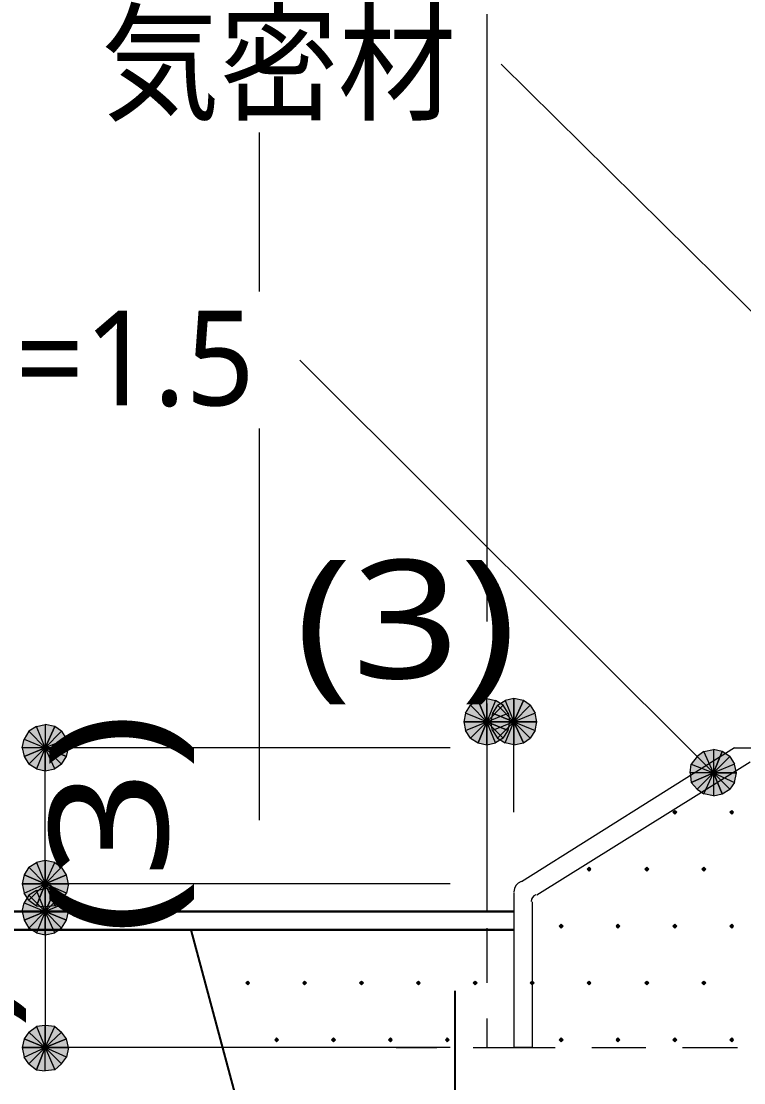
# Model space of a CAD drawing. Header units: millimetres. Extents: x 0 to 420, y 0 to 297.
# Drawn here: x 122.45 to 138.31, y 178.3 to 201.6 of the extents above; entities that cross this region are included whole.
import ezdxf
from ezdxf.enums import TextEntityAlignment as Align

# ---------------------------------------------------------------- set-up
doc = ezdxf.new("R2010")
doc.units = ezdxf.units.MM
doc.styles.add('kst32b', font='NotoSansJP-Variable.ttf')

msp = doc.modelspace()

# ---------------------------------------------------------------- hatches: boundary and pattern name
h = msp.add_hatch(color=7)
h.paths.add_polyline_path([(132.482, 186.69), (132.313, 186.584), (132.673, 186.224), (132.482, 186.69)])
h.paths.add_polyline_path([(132.313, 186.584), (132.673, 186.224), (132.207, 186.415), (132.313, 186.584)])
h.paths.add_polyline_path([(132.673, 186.224), (132.207, 186.415), (132.165, 186.224), (132.673, 186.224)])
h = msp.add_hatch(color=7)
h.paths.add_polyline_path([(133.033, 186.584), (132.863, 186.69), (132.673, 186.224), (133.033, 186.584)])
h.paths.add_polyline_path([(132.863, 186.69), (132.673, 186.224), (132.673, 186.732), (132.863, 186.69)])
h.paths.add_polyline_path([(132.673, 186.224), (132.673, 186.732), (132.482, 186.69), (132.673, 186.224)])
h = msp.add_hatch(color=7)
h.paths.add_polyline_path([(133.265, 186.732), (133.075, 186.69), (133.265, 186.224), (133.265, 186.732)])
h.paths.add_polyline_path([(133.075, 186.69), (133.265, 186.224), (132.905, 186.584), (133.075, 186.69)])
h.paths.add_polyline_path([(133.265, 186.224), (132.905, 186.584), (132.8, 186.415), (133.265, 186.224)])
for points in [[(133.477, 186.69), (133.265, 186.732), (133.265, 186.224), (133.477, 186.69)], [(132.482, 185.759), (132.673, 185.716), (132.673, 186.224), (132.482, 185.759)], [(123.444, 185.462), (123.486, 185.653), (122.978, 185.653), (123.444, 185.462)], [(137.16, 184.891), (137.287, 184.743), (137.647, 185.103), (137.16, 184.891)], [(136.8, 184.277), (136.779, 184.256), (136.758, 184.235), (136.779, 184.213), (136.8, 184.192), (136.821, 184.213), (136.843, 184.235), (136.821, 184.256), (136.8, 184.277)], [(138.049, 184.277), (138.028, 184.256), (138.007, 184.235), (138.028, 184.213), (138.049, 184.192), (138.07, 184.213), (138.091, 184.235), (138.07, 184.256), (138.049, 184.277)], [(134.916, 183.028), (134.895, 183.007), (134.874, 182.986), (134.895, 182.965), (134.916, 182.944), (134.938, 182.965), (134.959, 182.986), (134.938, 183.007), (134.916, 183.028)], [(136.186, 183.028), (136.165, 183.007), (136.144, 182.986), (136.165, 182.965), (136.186, 182.944), (136.208, 182.965), (136.229, 182.986), (136.208, 183.007), (136.186, 183.028)], [(137.435, 183.028), (137.414, 183.007), (137.393, 182.986), (137.414, 182.965), (137.435, 182.944), (137.456, 182.965), (137.478, 182.986), (137.456, 183.007), (137.435, 183.028)], [(122.513, 182.859), (122.47, 182.668), (122.978, 182.668), (122.513, 182.859)], [(122.513, 182.859), (122.47, 182.668), (122.978, 182.668), (122.513, 182.859)], [(123.444, 181.864), (123.486, 182.054), (122.978, 182.054), (123.444, 181.864)], [(123.444, 181.864), (123.486, 182.054), (122.978, 182.054), (123.444, 181.864)], [(134.303, 181.779), (134.281, 181.758), (134.26, 181.737), (134.281, 181.716), (134.303, 181.695), (134.324, 181.716), (134.345, 181.737), (134.324, 181.758), (134.303, 181.779)], [(135.551, 181.779), (135.53, 181.758), (135.509, 181.737), (135.53, 181.716), (135.551, 181.695), (135.572, 181.716), (135.594, 181.737), (135.572, 181.758), (135.551, 181.779)], [(136.8, 181.779), (136.779, 181.758), (136.758, 181.737), (136.779, 181.716), (136.8, 181.695), (136.821, 181.716), (136.843, 181.737), (136.821, 181.758), (136.8, 181.779)], [(138.049, 181.779), (138.028, 181.758), (138.007, 181.737), (138.028, 181.716), (138.049, 181.695), (138.07, 181.716), (138.091, 181.737), (138.07, 181.758), (138.049, 181.779)], [(127.423, 180.53), (127.402, 180.509), (127.381, 180.488), (127.402, 180.467), (127.423, 180.446), (127.445, 180.467), (127.466, 180.488), (127.445, 180.509), (127.423, 180.53)], [(128.672, 180.53), (128.651, 180.509), (128.63, 180.488), (128.651, 180.467), (128.672, 180.446), (128.693, 180.467), (128.715, 180.488), (128.693, 180.509), (128.672, 180.53)], [(129.921, 180.53), (129.9, 180.509), (129.879, 180.488), (129.9, 180.467), (129.921, 180.446), (129.942, 180.467), (129.963, 180.488), (129.942, 180.509), (129.921, 180.53)], [(131.17, 180.53), (131.149, 180.509), (131.128, 180.488), (131.149, 180.467), (131.17, 180.446), (131.191, 180.467), (131.212, 180.488), (131.191, 180.509), (131.17, 180.53)], [(132.419, 180.53), (132.397, 180.509), (132.376, 180.488), (132.397, 180.467), (132.419, 180.446), (132.44, 180.467), (132.461, 180.488), (132.44, 180.509), (132.419, 180.53)], [(133.668, 180.53), (133.646, 180.509), (133.625, 180.488), (133.646, 180.467), (133.668, 180.446), (133.689, 180.467), (133.71, 180.488), (133.689, 180.509), (133.668, 180.53)], [(134.916, 180.53), (134.895, 180.509), (134.874, 180.488), (134.895, 180.467), (134.916, 180.446), (134.938, 180.467), (134.959, 180.488), (134.938, 180.509), (134.916, 180.53)], [(136.186, 180.53), (136.165, 180.509), (136.144, 180.488), (136.165, 180.467), (136.186, 180.446), (136.208, 180.467), (136.229, 180.488), (136.208, 180.509), (136.186, 180.53)], [(137.435, 180.53), (137.414, 180.509), (137.393, 180.488), (137.414, 180.467), (137.435, 180.446), (137.456, 180.467), (137.478, 180.488), (137.456, 180.509), (137.435, 180.53)], [(122.513, 179.26), (122.47, 179.07), (122.978, 179.07), (122.513, 179.26)], [(128.058, 179.282), (128.037, 179.26), (128.016, 179.239), (128.037, 179.218), (128.058, 179.197), (128.079, 179.218), (128.101, 179.239), (128.079, 179.26), (128.058, 179.282)], [(129.307, 179.282), (129.286, 179.26), (129.265, 179.239), (129.286, 179.218), (129.307, 179.197), (129.328, 179.218), (129.35, 179.239), (129.328, 179.26), (129.307, 179.282)], [(130.556, 179.282), (130.535, 179.26), (130.514, 179.239), (130.535, 179.218), (130.556, 179.197), (130.577, 179.218), (130.598, 179.239), (130.577, 179.26), (130.556, 179.282)], [(131.805, 179.282), (131.784, 179.26), (131.762, 179.239), (131.784, 179.218), (131.805, 179.197), (131.826, 179.218), (131.847, 179.239), (131.826, 179.26), (131.805, 179.282)], [(134.303, 179.282), (134.281, 179.26), (134.26, 179.239), (134.281, 179.218), (134.303, 179.197), (134.324, 179.218), (134.345, 179.239), (134.324, 179.26), (134.303, 179.282)], [(135.551, 179.282), (135.53, 179.26), (135.509, 179.239), (135.53, 179.218), (135.551, 179.197), (135.572, 179.218), (135.594, 179.239), (135.572, 179.26), (135.551, 179.282)], [(136.8, 179.282), (136.779, 179.26), (136.758, 179.239), (136.779, 179.218), (136.8, 179.197), (136.821, 179.218), (136.843, 179.239), (136.821, 179.26), (136.8, 179.282)], [(138.049, 179.282), (138.028, 179.26), (138.007, 179.239), (138.028, 179.218), (138.049, 179.197), (138.07, 179.218), (138.091, 179.239), (138.07, 179.26), (138.049, 179.282)]]:
    msp.add_hatch(color=7).paths.add_polyline_path(points)
h = msp.add_hatch(color=7)
h.paths.add_polyline_path([(133.773, 186.224), (133.731, 186.415), (133.265, 186.224), (133.773, 186.224)])
h.paths.add_polyline_path([(133.731, 186.415), (133.265, 186.224), (133.625, 186.584), (133.731, 186.415)])
h.paths.add_polyline_path([(133.265, 186.224), (133.625, 186.584), (133.477, 186.69), (133.265, 186.224)])
h = msp.add_hatch(color=7)
h.paths.add_polyline_path([(133.138, 186.034), (133.181, 186.224), (132.673, 186.224), (133.138, 186.034)])
h.paths.add_polyline_path([(133.181, 186.224), (132.673, 186.224), (133.138, 186.415), (133.181, 186.224)])
h.paths.add_polyline_path([(132.673, 186.224), (133.138, 186.415), (133.033, 186.584), (132.673, 186.224)])
h = msp.add_hatch(color=7)
h.paths.add_polyline_path([(132.165, 186.224), (132.207, 186.034), (132.673, 186.224), (132.165, 186.224)])
h.paths.add_polyline_path([(132.207, 186.034), (132.673, 186.224), (132.313, 185.864), (132.207, 186.034)])
h.paths.add_polyline_path([(132.673, 186.224), (132.313, 185.864), (132.482, 185.759), (132.673, 186.224)])
h = msp.add_hatch(color=7)
h.paths.add_polyline_path([(132.673, 185.716), (132.863, 185.759), (132.673, 186.224), (132.673, 185.716)])
h.paths.add_polyline_path([(132.863, 185.759), (132.673, 186.224), (133.033, 185.864), (132.863, 185.759)])
h.paths.add_polyline_path([(132.673, 186.224), (133.033, 185.864), (133.138, 186.034), (132.673, 186.224)])
h = msp.add_hatch(color=7)
h.paths.add_polyline_path([(132.8, 186.415), (132.757, 186.224), (133.265, 186.224), (132.8, 186.415)])
h.paths.add_polyline_path([(132.757, 186.224), (133.265, 186.224), (132.8, 186.034), (132.757, 186.224)])
h.paths.add_polyline_path([(133.265, 186.224), (132.8, 186.034), (132.905, 185.864), (133.265, 186.224)])
h = msp.add_hatch(color=7)
h.paths.add_polyline_path([(132.905, 185.864), (133.075, 185.759), (133.265, 186.224), (132.905, 185.864)])
h.paths.add_polyline_path([(133.075, 185.759), (133.265, 186.224), (133.265, 185.716), (133.075, 185.759)])
h.paths.add_polyline_path([(133.265, 186.224), (133.265, 185.716), (133.477, 185.759), (133.265, 186.224)])
h = msp.add_hatch(color=7)
h.paths.add_polyline_path([(133.477, 185.759), (133.625, 185.864), (133.265, 186.224), (133.477, 185.759)])
h.paths.add_polyline_path([(133.625, 185.864), (133.265, 186.224), (133.731, 186.034), (133.625, 185.864)])
h.paths.add_polyline_path([(133.265, 186.224), (133.731, 186.034), (133.773, 186.224), (133.265, 186.224)])
h = msp.add_hatch(color=7)
h.paths.add_polyline_path([(122.619, 186.013), (122.513, 185.843), (122.978, 185.653), (122.619, 186.013)])
h.paths.add_polyline_path([(122.513, 185.843), (122.978, 185.653), (122.47, 185.653), (122.513, 185.843)])
h.paths.add_polyline_path([(122.978, 185.653), (122.47, 185.653), (122.513, 185.462), (122.978, 185.653)])
h = msp.add_hatch(color=7)
h.paths.add_polyline_path([(123.19, 186.119), (122.978, 186.161), (122.978, 185.653), (123.19, 186.119)])
h.paths.add_polyline_path([(122.978, 186.161), (122.978, 185.653), (122.788, 186.119), (122.978, 186.161)])
h.paths.add_polyline_path([(122.978, 185.653), (122.788, 186.119), (122.619, 186.013), (122.978, 185.653)])
h = msp.add_hatch(color=7)
h.paths.add_polyline_path([(123.486, 185.653), (123.444, 185.843), (122.978, 185.653), (123.486, 185.653)])
h.paths.add_polyline_path([(123.444, 185.843), (122.978, 185.653), (123.338, 186.013), (123.444, 185.843)])
h.paths.add_polyline_path([(122.978, 185.653), (123.338, 186.013), (123.19, 186.119), (122.978, 185.653)])
h = msp.add_hatch(color=7)
h.paths.add_polyline_path([(122.513, 185.462), (122.619, 185.293), (122.978, 185.653), (122.513, 185.462)])
h.paths.add_polyline_path([(122.619, 185.293), (122.978, 185.653), (122.788, 185.187), (122.619, 185.293)])
h.paths.add_polyline_path([(122.978, 185.653), (122.788, 185.187), (122.978, 185.145), (122.978, 185.653)])
h = msp.add_hatch(color=7)
h.paths.add_polyline_path([(122.978, 185.145), (123.19, 185.187), (122.978, 185.653), (122.978, 185.145)])
h.paths.add_polyline_path([(123.19, 185.187), (122.978, 185.653), (123.338, 185.293), (123.19, 185.187)])
h.paths.add_polyline_path([(122.978, 185.653), (123.338, 185.293), (123.444, 185.462), (122.978, 185.653)])
h = msp.add_hatch(color=7)
h.paths.add_polyline_path([(137.837, 185.568), (137.647, 185.611), (137.647, 185.103), (137.837, 185.568)])
h.paths.add_polyline_path([(137.647, 185.611), (137.647, 185.103), (137.435, 185.568), (137.647, 185.611)])
h.paths.add_polyline_path([(137.647, 185.103), (137.435, 185.568), (137.287, 185.462), (137.647, 185.103)])
h = msp.add_hatch(color=7)
h.paths.add_polyline_path([(138.155, 185.103), (138.112, 185.293), (137.647, 185.103), (138.155, 185.103)])
h.paths.add_polyline_path([(138.112, 185.293), (137.647, 185.103), (138.007, 185.462), (138.112, 185.293)])
h.paths.add_polyline_path([(137.647, 185.103), (138.007, 185.462), (137.837, 185.568), (137.647, 185.103)])
h = msp.add_hatch(color=7)
h.paths.add_polyline_path([(137.287, 185.462), (137.16, 185.293), (137.647, 185.103), (137.287, 185.462)])
h.paths.add_polyline_path([(137.16, 185.293), (137.647, 185.103), (137.139, 185.103), (137.16, 185.293)])
h.paths.add_polyline_path([(137.647, 185.103), (137.139, 185.103), (137.16, 184.891), (137.647, 185.103)])
h = msp.add_hatch(color=7)
h.paths.add_polyline_path([(137.287, 184.743), (137.435, 184.637), (137.647, 185.103), (137.287, 184.743)])
h.paths.add_polyline_path([(137.435, 184.637), (137.647, 185.103), (137.647, 184.595), (137.435, 184.637)])
h.paths.add_polyline_path([(137.647, 185.103), (137.647, 184.595), (137.837, 184.637), (137.647, 185.103)])
h = msp.add_hatch(color=7)
h.paths.add_polyline_path([(137.837, 184.637), (138.007, 184.743), (137.647, 185.103), (137.837, 184.637)])
h.paths.add_polyline_path([(138.007, 184.743), (137.647, 185.103), (138.112, 184.891), (138.007, 184.743)])
h.paths.add_polyline_path([(137.647, 185.103), (138.112, 184.891), (138.155, 185.103), (137.647, 185.103)])
h = msp.add_hatch(color=7)
h.paths.add_polyline_path([(122.978, 183.176), (122.788, 183.134), (122.978, 182.668), (122.978, 183.176)])
h.paths.add_polyline_path([(122.788, 183.134), (122.978, 182.668), (122.619, 183.028), (122.788, 183.134)])
h.paths.add_polyline_path([(122.978, 182.668), (122.619, 183.028), (122.513, 182.859), (122.978, 182.668)])
h = msp.add_hatch(color=7)
h.paths.add_polyline_path([(122.978, 183.176), (122.788, 183.134), (122.978, 182.668), (122.978, 183.176)])
h.paths.add_polyline_path([(122.788, 183.134), (122.978, 182.668), (122.619, 183.028), (122.788, 183.134)])
h.paths.add_polyline_path([(122.978, 182.668), (122.619, 183.028), (122.513, 182.859), (122.978, 182.668)])
h = msp.add_hatch(color=7)
h.paths.add_polyline_path([(123.444, 182.859), (123.338, 183.028), (122.978, 182.668), (123.444, 182.859)])
h.paths.add_polyline_path([(123.338, 183.028), (122.978, 182.668), (123.19, 183.134), (123.338, 183.028)])
h.paths.add_polyline_path([(122.978, 182.668), (123.19, 183.134), (122.978, 183.176), (122.978, 182.668)])
h = msp.add_hatch(color=7)
h.paths.add_polyline_path([(123.444, 182.859), (123.338, 183.028), (122.978, 182.668), (123.444, 182.859)])
h.paths.add_polyline_path([(123.338, 183.028), (122.978, 182.668), (123.19, 183.134), (123.338, 183.028)])
h.paths.add_polyline_path([(122.978, 182.668), (123.19, 183.134), (122.978, 183.176), (122.978, 182.668)])
h = msp.add_hatch(color=7)
h.paths.add_polyline_path([(123.338, 182.308), (123.444, 182.457), (122.978, 182.668), (123.338, 182.308)])
h.paths.add_polyline_path([(123.444, 182.457), (122.978, 182.668), (123.486, 182.668), (123.444, 182.457)])
h.paths.add_polyline_path([(122.978, 182.668), (123.486, 182.668), (123.444, 182.859), (122.978, 182.668)])
h = msp.add_hatch(color=7)
h.paths.add_polyline_path([(123.338, 182.308), (123.444, 182.457), (122.978, 182.668), (123.338, 182.308)])
h.paths.add_polyline_path([(123.444, 182.457), (122.978, 182.668), (123.486, 182.668), (123.444, 182.457)])
h.paths.add_polyline_path([(122.978, 182.668), (123.486, 182.668), (123.444, 182.859), (122.978, 182.668)])
h = msp.add_hatch(color=7)
h.paths.add_polyline_path([(122.47, 182.668), (122.513, 182.457), (122.978, 182.668), (122.47, 182.668)])
h.paths.add_polyline_path([(122.513, 182.457), (122.978, 182.668), (122.619, 182.308), (122.513, 182.457)])
h.paths.add_polyline_path([(122.978, 182.668), (122.619, 182.308), (122.788, 182.181), (122.978, 182.668)])
h = msp.add_hatch(color=7)
h.paths.add_polyline_path([(122.47, 182.668), (122.513, 182.457), (122.978, 182.668), (122.47, 182.668)])
h.paths.add_polyline_path([(122.513, 182.457), (122.978, 182.668), (122.619, 182.308), (122.513, 182.457)])
h.paths.add_polyline_path([(122.978, 182.668), (122.619, 182.308), (122.788, 182.181), (122.978, 182.668)])
h = msp.add_hatch(color=7)
h.paths.add_polyline_path([(123.19, 182.52), (122.978, 182.562), (122.978, 182.054), (123.19, 182.52)])
h.paths.add_polyline_path([(122.978, 182.562), (122.978, 182.054), (122.788, 182.52), (122.978, 182.562)])
h.paths.add_polyline_path([(122.978, 182.054), (122.788, 182.52), (122.619, 182.414), (122.978, 182.054)])
h = msp.add_hatch(color=7)
h.paths.add_polyline_path([(123.19, 182.52), (122.978, 182.562), (122.978, 182.054), (123.19, 182.52)])
h.paths.add_polyline_path([(122.978, 182.562), (122.978, 182.054), (122.788, 182.52), (122.978, 182.562)])
h.paths.add_polyline_path([(122.978, 182.054), (122.788, 182.52), (122.619, 182.414), (122.978, 182.054)])
h = msp.add_hatch(color=7)
h.paths.add_polyline_path([(122.788, 182.181), (122.978, 182.16), (122.978, 182.668), (122.788, 182.181)])
h.paths.add_polyline_path([(122.978, 182.16), (122.978, 182.668), (123.19, 182.181), (122.978, 182.16)])
h.paths.add_polyline_path([(122.978, 182.668), (123.19, 182.181), (123.338, 182.308), (122.978, 182.668)])
h = msp.add_hatch(color=7)
h.paths.add_polyline_path([(122.788, 182.181), (122.978, 182.16), (122.978, 182.668), (122.788, 182.181)])
h.paths.add_polyline_path([(122.978, 182.16), (122.978, 182.668), (123.19, 182.181), (122.978, 182.16)])
h.paths.add_polyline_path([(122.978, 182.668), (123.19, 182.181), (123.338, 182.308), (122.978, 182.668)])
h = msp.add_hatch(color=7)
h.paths.add_polyline_path([(123.486, 182.054), (123.444, 182.245), (122.978, 182.054), (123.486, 182.054)])
h.paths.add_polyline_path([(123.444, 182.245), (122.978, 182.054), (123.338, 182.414), (123.444, 182.245)])
h.paths.add_polyline_path([(122.978, 182.054), (123.338, 182.414), (123.19, 182.52), (122.978, 182.054)])
h = msp.add_hatch(color=7)
h.paths.add_polyline_path([(123.486, 182.054), (123.444, 182.245), (122.978, 182.054), (123.486, 182.054)])
h.paths.add_polyline_path([(123.444, 182.245), (122.978, 182.054), (123.338, 182.414), (123.444, 182.245)])
h.paths.add_polyline_path([(122.978, 182.054), (123.338, 182.414), (123.19, 182.52), (122.978, 182.054)])
h = msp.add_hatch(color=7)
h.paths.add_polyline_path([(122.619, 182.414), (122.513, 182.245), (122.978, 182.054), (122.619, 182.414)])
h.paths.add_polyline_path([(122.513, 182.245), (122.978, 182.054), (122.47, 182.054), (122.513, 182.245)])
h.paths.add_polyline_path([(122.978, 182.054), (122.47, 182.054), (122.513, 181.864), (122.978, 182.054)])
h = msp.add_hatch(color=7)
h.paths.add_polyline_path([(122.619, 182.414), (122.513, 182.245), (122.978, 182.054), (122.619, 182.414)])
h.paths.add_polyline_path([(122.513, 182.245), (122.978, 182.054), (122.47, 182.054), (122.513, 182.245)])
h.paths.add_polyline_path([(122.978, 182.054), (122.47, 182.054), (122.513, 181.864), (122.978, 182.054)])
h = msp.add_hatch(color=7)
h.paths.add_polyline_path([(122.513, 181.864), (122.619, 181.695), (122.978, 182.054), (122.513, 181.864)])
h.paths.add_polyline_path([(122.619, 181.695), (122.978, 182.054), (122.788, 181.589), (122.619, 181.695)])
h.paths.add_polyline_path([(122.978, 182.054), (122.788, 181.589), (122.978, 181.546), (122.978, 182.054)])
h = msp.add_hatch(color=7)
h.paths.add_polyline_path([(122.513, 181.864), (122.619, 181.695), (122.978, 182.054), (122.513, 181.864)])
h.paths.add_polyline_path([(122.619, 181.695), (122.978, 182.054), (122.788, 181.589), (122.619, 181.695)])
h.paths.add_polyline_path([(122.978, 182.054), (122.788, 181.589), (122.978, 181.546), (122.978, 182.054)])
h = msp.add_hatch(color=7)
h.paths.add_polyline_path([(122.978, 181.546), (123.19, 181.589), (122.978, 182.054), (122.978, 181.546)])
h.paths.add_polyline_path([(123.19, 181.589), (122.978, 182.054), (123.338, 181.695), (123.19, 181.589)])
h.paths.add_polyline_path([(122.978, 182.054), (123.338, 181.695), (123.444, 181.864), (122.978, 182.054)])
h = msp.add_hatch(color=7)
h.paths.add_polyline_path([(122.978, 181.546), (123.19, 181.589), (122.978, 182.054), (122.978, 181.546)])
h.paths.add_polyline_path([(123.19, 181.589), (122.978, 182.054), (123.338, 181.695), (123.19, 181.589)])
h.paths.add_polyline_path([(122.978, 182.054), (123.338, 181.695), (123.444, 181.864), (122.978, 182.054)])
h = msp.add_hatch(color=7)
h.paths.add_polyline_path([(122.978, 179.557), (122.788, 179.536), (122.978, 179.07), (122.978, 179.557)])
h.paths.add_polyline_path([(122.788, 179.536), (122.978, 179.07), (122.619, 179.409), (122.788, 179.536)])
h.paths.add_polyline_path([(122.978, 179.07), (122.619, 179.409), (122.513, 179.26), (122.978, 179.07)])
h = msp.add_hatch(color=7)
h.paths.add_polyline_path([(123.444, 179.26), (123.338, 179.409), (122.978, 179.07), (123.444, 179.26)])
h.paths.add_polyline_path([(123.338, 179.409), (122.978, 179.07), (123.19, 179.536), (123.338, 179.409)])
h.paths.add_polyline_path([(122.978, 179.07), (123.19, 179.536), (122.978, 179.557), (122.978, 179.07)])
h = msp.add_hatch(color=7)
h.paths.add_polyline_path([(123.338, 178.71), (123.444, 178.858), (122.978, 179.07), (123.338, 178.71)])
h.paths.add_polyline_path([(123.444, 178.858), (122.978, 179.07), (123.486, 179.07), (123.444, 178.858)])
h.paths.add_polyline_path([(122.978, 179.07), (123.486, 179.07), (123.444, 179.26), (122.978, 179.07)])
h = msp.add_hatch(color=7)
h.paths.add_polyline_path([(122.47, 179.07), (122.513, 178.858), (122.978, 179.07), (122.47, 179.07)])
h.paths.add_polyline_path([(122.513, 178.858), (122.978, 179.07), (122.619, 178.71), (122.513, 178.858)])
h.paths.add_polyline_path([(122.978, 179.07), (122.619, 178.71), (122.788, 178.583), (122.978, 179.07)])
h = msp.add_hatch(color=7)
h.paths.add_polyline_path([(122.788, 178.583), (122.978, 178.562), (122.978, 179.07), (122.788, 178.583)])
h.paths.add_polyline_path([(122.978, 178.562), (122.978, 179.07), (123.19, 178.583), (122.978, 178.562)])
h.paths.add_polyline_path([(122.978, 179.07), (123.19, 178.583), (123.338, 178.71), (122.978, 179.07)])

# ---------------------------------------------------------------- linework, layer by layer
at = {"lineweight": 13}
for points in [[(132.673, 205.126), (132.673, 188.426)], [(150.178, 183.684), (132.99, 200.66)], [(127.677, 199.157), (127.677, 195.665)], [(137.647, 185.103), (128.566, 194.162)], [(127.677, 192.659), (127.677, 184.065)], [(132.673, 186.626), (132.673, 182.054)], [(132.673, 186.224), (133.265, 186.224)], [(133.265, 184.235), (133.265, 186.267)], [(122.978, 182.668), (122.978, 185.653)], [(131.868, 185.653), (122.978, 185.653)], [(138.112, 185.653), (133.435, 182.711)], [(138.112, 185.653), (151.553, 185.653)], [(138.451, 185.335), (133.773, 182.414)], [(132.673, 183.134), (132.673, 182.499)], [(133.425, 182.717), (133.36, 182.681), (133.309, 182.628), (133.277, 182.562), (133.265, 182.488)], [(131.868, 182.668), (122.978, 182.668), (122.978, 182.054), (122.978, 179.07)], [(133.265, 182.478), (133.265, 179.07)], [(133.751, 182.426), (133.708, 182.402), (133.675, 182.368), (133.654, 182.325), (133.646, 182.277)], [(133.668, 182.266), (133.668, 179.07)], [(132.673, 181.695), (132.673, 180.488)], [(132.673, 179.705), (132.673, 179.07)], [(131.868, 179.07), (122.978, 179.07)], [(130.683, 179.07), (131.572, 179.07)], [(132.376, 179.07), (133.265, 179.07)], [(133.265, 179.07), (134.176, 179.07)], [(133.668, 179.07), (133.265, 179.07)], [(134.98, 179.07), (136.165, 179.07)], [(136.97, 179.07), (138.176, 179.07)]]:
    msp.add_lwpolyline(points, dxfattribs=at)
at = {"lineweight": 0}
for points in [[(132.482, 186.69), (132.313, 186.584), (132.673, 186.224)], [(132.673, 186.224), (132.673, 186.732), (132.482, 186.69)], [(132.863, 186.69), (132.673, 186.224), (132.673, 186.732)], [(133.033, 186.584), (132.863, 186.69), (132.673, 186.224)], [(133.075, 186.69), (133.265, 186.224), (132.905, 186.584)], [(133.265, 186.732), (133.075, 186.69), (133.265, 186.224)], [(133.477, 186.69), (133.265, 186.732), (133.265, 186.224)], [(133.265, 186.224), (133.625, 186.584), (133.477, 186.69)], [(132.313, 186.584), (132.673, 186.224), (132.207, 186.415)], [(132.673, 186.224), (133.138, 186.415), (133.033, 186.584)], [(133.265, 186.224), (132.905, 186.584), (132.8, 186.415)], [(133.731, 186.415), (133.265, 186.224), (133.625, 186.584)], [(132.673, 186.224), (132.207, 186.415), (132.165, 186.224)], [(132.165, 186.224), (132.207, 186.034), (132.673, 186.224)], [(132.207, 186.034), (132.673, 186.224), (132.313, 185.864)], [(132.673, 186.224), (132.313, 185.864), (132.482, 185.759)], [(132.482, 185.759), (132.673, 185.716), (132.673, 186.224)], [(133.181, 186.224), (132.673, 186.224), (133.138, 186.415)], [(132.673, 185.716), (132.863, 185.759), (132.673, 186.224)], [(132.863, 185.759), (132.673, 186.224), (133.033, 185.864)], [(132.673, 186.224), (133.033, 185.864), (133.138, 186.034)], [(133.138, 186.034), (133.181, 186.224), (132.673, 186.224)], [(132.8, 186.415), (132.757, 186.224), (133.265, 186.224)], [(132.757, 186.224), (133.265, 186.224), (132.8, 186.034)], [(133.265, 186.224), (132.8, 186.034), (132.905, 185.864)], [(132.905, 185.864), (133.075, 185.759), (133.265, 186.224)], [(133.075, 185.759), (133.265, 186.224), (133.265, 185.716)], [(133.773, 186.224), (133.731, 186.415), (133.265, 186.224)], [(133.265, 186.224), (133.265, 185.716), (133.477, 185.759)], [(133.477, 185.759), (133.625, 185.864), (133.265, 186.224)], [(133.625, 185.864), (133.265, 186.224), (133.731, 186.034)], [(133.265, 186.224), (133.731, 186.034), (133.773, 186.224)], [(122.619, 186.013), (122.513, 185.843), (122.978, 185.653)], [(122.978, 185.653), (122.788, 186.119), (122.619, 186.013)], [(122.978, 186.161), (122.978, 185.653), (122.788, 186.119)], [(123.19, 186.119), (122.978, 186.161), (122.978, 185.653)], [(122.978, 185.653), (123.338, 186.013), (123.19, 186.119)], [(123.444, 185.843), (122.978, 185.653), (123.338, 186.013)], [(122.513, 185.843), (122.978, 185.653), (122.47, 185.653)], [(123.486, 185.653), (123.444, 185.843), (122.978, 185.653)], [(122.978, 185.653), (122.47, 185.653), (122.513, 185.462)], [(122.513, 185.462), (122.619, 185.293), (122.978, 185.653)], [(122.619, 185.293), (122.978, 185.653), (122.788, 185.187)], [(122.978, 185.653), (122.788, 185.187), (122.978, 185.145)], [(122.978, 185.145), (123.19, 185.187), (122.978, 185.653)], [(123.19, 185.187), (122.978, 185.653), (123.338, 185.293)], [(122.978, 185.653), (123.338, 185.293), (123.444, 185.462)], [(123.444, 185.462), (123.486, 185.653), (122.978, 185.653)], [(137.647, 185.103), (137.435, 185.568), (137.287, 185.462)], [(137.647, 185.611), (137.647, 185.103), (137.435, 185.568)], [(137.837, 185.568), (137.647, 185.611), (137.647, 185.103)], [(137.647, 185.103), (138.007, 185.462), (137.837, 185.568)], [(137.16, 185.293), (137.647, 185.103), (137.139, 185.103)], [(137.287, 185.462), (137.16, 185.293), (137.647, 185.103)], [(138.112, 185.293), (137.647, 185.103), (138.007, 185.462)], [(138.155, 185.103), (138.112, 185.293), (137.647, 185.103)], [(137.647, 185.103), (137.139, 185.103), (137.16, 184.891)], [(137.16, 184.891), (137.287, 184.743), (137.647, 185.103)], [(137.287, 184.743), (137.435, 184.637), (137.647, 185.103)], [(137.435, 184.637), (137.647, 185.103), (137.647, 184.595)], [(137.647, 185.103), (137.647, 184.595), (137.837, 184.637)], [(137.837, 184.637), (138.007, 184.743), (137.647, 185.103)], [(138.007, 184.743), (137.647, 185.103), (138.112, 184.891)], [(137.647, 185.103), (138.112, 184.891), (138.155, 185.103)], [(136.8, 184.277), (136.779, 184.256), (136.758, 184.235), (136.779, 184.213), (136.8, 184.192), (136.821, 184.213), (136.843, 184.235), (136.821, 184.256)], [(138.049, 184.277), (138.028, 184.256), (138.007, 184.235), (138.028, 184.213), (138.049, 184.192), (138.07, 184.213), (138.091, 184.235), (138.07, 184.256)], [(122.978, 183.176), (122.788, 183.134), (122.978, 182.668)], [(122.978, 183.176), (122.788, 183.134), (122.978, 182.668)], [(122.978, 182.668), (123.19, 183.134), (122.978, 183.176)], [(122.978, 182.668), (123.19, 183.134), (122.978, 183.176)], [(122.978, 182.668), (122.619, 183.028), (122.513, 182.859)], [(122.978, 182.668), (122.619, 183.028), (122.513, 182.859)], [(122.788, 183.134), (122.978, 182.668), (122.619, 183.028)], [(122.788, 183.134), (122.978, 182.668), (122.619, 183.028)], [(123.338, 183.028), (122.978, 182.668), (123.19, 183.134)], [(123.338, 183.028), (122.978, 182.668), (123.19, 183.134)], [(123.444, 182.859), (123.338, 183.028), (122.978, 182.668)], [(123.444, 182.859), (123.338, 183.028), (122.978, 182.668)], [(134.916, 183.028), (134.895, 183.007), (134.874, 182.986), (134.895, 182.965), (134.916, 182.944), (134.938, 182.965), (134.959, 182.986), (134.938, 183.007)], [(136.186, 183.028), (136.165, 183.007), (136.144, 182.986), (136.165, 182.965), (136.186, 182.944), (136.208, 182.965), (136.229, 182.986), (136.208, 183.007)], [(137.435, 183.028), (137.414, 183.007), (137.393, 182.986), (137.414, 182.965), (137.435, 182.944), (137.456, 182.965), (137.478, 182.986), (137.456, 183.007)], [(122.513, 182.859), (122.47, 182.668), (122.978, 182.668)], [(122.513, 182.859), (122.47, 182.668), (122.978, 182.668)], [(122.978, 182.668), (123.486, 182.668), (123.444, 182.859)], [(122.978, 182.668), (123.486, 182.668), (123.444, 182.859)], [(122.47, 182.668), (122.513, 182.457), (122.978, 182.668)], [(122.47, 182.668), (122.513, 182.457), (122.978, 182.668)], [(122.513, 182.457), (122.978, 182.668), (122.619, 182.308)], [(122.513, 182.457), (122.978, 182.668), (122.619, 182.308)], [(122.978, 182.668), (122.619, 182.308), (122.788, 182.181)], [(122.978, 182.668), (122.619, 182.308), (122.788, 182.181)], [(122.978, 182.054), (122.788, 182.52), (122.619, 182.414)], [(122.978, 182.054), (122.788, 182.52), (122.619, 182.414)], [(122.788, 182.181), (122.978, 182.16), (122.978, 182.668)], [(122.788, 182.181), (122.978, 182.16), (122.978, 182.668)], [(122.978, 182.562), (122.978, 182.054), (122.788, 182.52)], [(122.978, 182.562), (122.978, 182.054), (122.788, 182.52)], [(122.978, 182.16), (122.978, 182.668), (123.19, 182.181)], [(122.978, 182.668), (123.19, 182.181), (123.338, 182.308)], [(123.338, 182.308), (123.444, 182.457), (122.978, 182.668)], [(123.444, 182.457), (122.978, 182.668), (123.486, 182.668)], [(122.978, 182.16), (122.978, 182.668), (123.19, 182.181)], [(122.978, 182.668), (123.19, 182.181), (123.338, 182.308)], [(123.338, 182.308), (123.444, 182.457), (122.978, 182.668)], [(123.444, 182.457), (122.978, 182.668), (123.486, 182.668)], [(123.19, 182.52), (122.978, 182.562), (122.978, 182.054)], [(123.19, 182.52), (122.978, 182.562), (122.978, 182.054)], [(122.978, 182.054), (123.338, 182.414), (123.19, 182.52)], [(122.978, 182.054), (123.338, 182.414), (123.19, 182.52)], [(122.513, 182.245), (122.978, 182.054), (122.47, 182.054)], [(122.513, 182.245), (122.978, 182.054), (122.47, 182.054)], [(122.619, 182.414), (122.513, 182.245), (122.978, 182.054)], [(122.619, 182.414), (122.513, 182.245), (122.978, 182.054)], [(123.444, 182.245), (122.978, 182.054), (123.338, 182.414)], [(123.444, 182.245), (122.978, 182.054), (123.338, 182.414)], [(123.486, 182.054), (123.444, 182.245), (122.978, 182.054)], [(123.486, 182.054), (123.444, 182.245), (122.978, 182.054)], [(122.978, 182.054), (122.47, 182.054), (122.513, 181.864)], [(122.978, 182.054), (122.47, 182.054), (122.513, 181.864)], [(122.513, 181.864), (122.619, 181.695), (122.978, 182.054)], [(122.513, 181.864), (122.619, 181.695), (122.978, 182.054)], [(122.619, 181.695), (122.978, 182.054), (122.788, 181.589)], [(122.619, 181.695), (122.978, 182.054), (122.788, 181.589)], [(122.978, 182.054), (122.788, 181.589), (122.978, 181.546)], [(122.978, 182.054), (122.788, 181.589), (122.978, 181.546)], [(122.978, 181.546), (123.19, 181.589), (122.978, 182.054)], [(123.19, 181.589), (122.978, 182.054), (123.338, 181.695)], [(122.978, 182.054), (123.338, 181.695), (123.444, 181.864)], [(123.444, 181.864), (123.486, 182.054), (122.978, 182.054)], [(122.978, 181.546), (123.19, 181.589), (122.978, 182.054)], [(123.19, 181.589), (122.978, 182.054), (123.338, 181.695)], [(122.978, 182.054), (123.338, 181.695), (123.444, 181.864)], [(123.444, 181.864), (123.486, 182.054), (122.978, 182.054)], [(134.303, 181.779), (134.281, 181.758), (134.26, 181.737), (134.281, 181.716), (134.303, 181.695), (134.324, 181.716), (134.345, 181.737), (134.324, 181.758)], [(135.551, 181.779), (135.53, 181.758), (135.509, 181.737), (135.53, 181.716), (135.551, 181.695), (135.572, 181.716), (135.594, 181.737), (135.572, 181.758)], [(136.8, 181.779), (136.779, 181.758), (136.758, 181.737), (136.779, 181.716), (136.8, 181.695), (136.821, 181.716), (136.843, 181.737), (136.821, 181.758)], [(138.049, 181.779), (138.028, 181.758), (138.007, 181.737), (138.028, 181.716), (138.049, 181.695), (138.07, 181.716), (138.091, 181.737), (138.07, 181.758)], [(127.423, 180.53), (127.402, 180.509), (127.381, 180.488), (127.402, 180.467), (127.423, 180.446), (127.445, 180.467), (127.466, 180.488), (127.445, 180.509)], [(128.672, 180.53), (128.651, 180.509), (128.63, 180.488), (128.651, 180.467), (128.672, 180.446), (128.693, 180.467), (128.715, 180.488), (128.693, 180.509)], [(129.921, 180.53), (129.9, 180.509), (129.879, 180.488), (129.9, 180.467), (129.921, 180.446), (129.942, 180.467), (129.963, 180.488), (129.942, 180.509)], [(131.17, 180.53), (131.149, 180.509), (131.128, 180.488), (131.149, 180.467), (131.17, 180.446), (131.191, 180.467), (131.212, 180.488), (131.191, 180.509)], [(132.419, 180.53), (132.397, 180.509), (132.376, 180.488), (132.397, 180.467), (132.419, 180.446), (132.44, 180.467), (132.461, 180.488), (132.44, 180.509)], [(133.668, 180.53), (133.646, 180.509), (133.625, 180.488), (133.646, 180.467), (133.668, 180.446), (133.689, 180.467), (133.71, 180.488), (133.689, 180.509)], [(134.916, 180.53), (134.895, 180.509), (134.874, 180.488), (134.895, 180.467), (134.916, 180.446), (134.938, 180.467), (134.959, 180.488), (134.938, 180.509)], [(136.186, 180.53), (136.165, 180.509), (136.144, 180.488), (136.165, 180.467), (136.186, 180.446), (136.208, 180.467), (136.229, 180.488), (136.208, 180.509)], [(137.435, 180.53), (137.414, 180.509), (137.393, 180.488), (137.414, 180.467), (137.435, 180.446), (137.456, 180.467), (137.478, 180.488), (137.456, 180.509)], [(122.788, 179.536), (122.978, 179.07), (122.619, 179.409)], [(122.978, 179.557), (122.788, 179.536), (122.978, 179.07)], [(122.978, 179.07), (123.19, 179.536), (122.978, 179.557)], [(123.338, 179.409), (122.978, 179.07), (123.19, 179.536)], [(122.513, 179.26), (122.47, 179.07), (122.978, 179.07)], [(122.978, 179.07), (122.619, 179.409), (122.513, 179.26)], [(123.444, 179.26), (123.338, 179.409), (122.978, 179.07)], [(122.978, 179.07), (123.486, 179.07), (123.444, 179.26)], [(128.058, 179.282), (128.037, 179.26), (128.016, 179.239), (128.037, 179.218), (128.058, 179.197), (128.079, 179.218), (128.101, 179.239), (128.079, 179.26)], [(129.307, 179.282), (129.286, 179.26), (129.265, 179.239), (129.286, 179.218), (129.307, 179.197), (129.328, 179.218), (129.35, 179.239), (129.328, 179.26)], [(130.556, 179.282), (130.535, 179.26), (130.514, 179.239), (130.535, 179.218), (130.556, 179.197), (130.577, 179.218), (130.598, 179.239), (130.577, 179.26)], [(131.805, 179.282), (131.784, 179.26), (131.762, 179.239), (131.784, 179.218), (131.805, 179.197), (131.826, 179.218), (131.847, 179.239), (131.826, 179.26)], [(134.303, 179.282), (134.281, 179.26), (134.26, 179.239), (134.281, 179.218), (134.303, 179.197), (134.324, 179.218), (134.345, 179.239), (134.324, 179.26)], [(135.551, 179.282), (135.53, 179.26), (135.509, 179.239), (135.53, 179.218), (135.551, 179.197), (135.572, 179.218), (135.594, 179.239), (135.572, 179.26)], [(136.8, 179.282), (136.779, 179.26), (136.758, 179.239), (136.779, 179.218), (136.8, 179.197), (136.821, 179.218), (136.843, 179.239), (136.821, 179.26)], [(138.049, 179.282), (138.028, 179.26), (138.007, 179.239), (138.028, 179.218), (138.049, 179.197), (138.07, 179.218), (138.091, 179.239), (138.07, 179.26)], [(122.47, 179.07), (122.513, 178.858), (122.978, 179.07)], [(122.513, 178.858), (122.978, 179.07), (122.619, 178.71)], [(122.978, 179.07), (122.619, 178.71), (122.788, 178.583)], [(122.788, 178.583), (122.978, 178.562), (122.978, 179.07)], [(122.978, 178.562), (122.978, 179.07), (123.19, 178.583)], [(122.978, 179.07), (123.19, 178.583), (123.338, 178.71)], [(123.338, 178.71), (123.444, 178.858), (122.978, 179.07)], [(123.444, 178.858), (122.978, 179.07), (123.486, 179.07)]]:
    msp.add_lwpolyline(points, close=True, dxfattribs=at)
at = {"lineweight": 30}
for points in [[(121.476, 182.054), (133.265, 182.054)], [(121.476, 181.652), (133.265, 181.652)]]:
    msp.add_lwpolyline(points, dxfattribs=at)
at = {"lineweight": 25}
for points in [[(126.175, 181.652), (127.677, 176.064)], [(131.974, 176.53), (131.974, 180.319)]]:
    msp.add_lwpolyline(points, dxfattribs=at)

# ---------------------------------------------------------------- texts
at = {"style": 'kst32b'}
for s, height, p, p2 in [('気密材', 2.0791, (124.206, 199.644), (132.003, 199.644)), ('ステンレス t=1.5', 2.07913, (106.786, 193.167), (127.577, 193.167)), ('(3)', 2.5989, (128.461, 187.177), (133.333, 187.177)), ('(3)', 2.5989, (125.667, 181.546), (125.667, 186.419)), ('(15)', 2.5989, (121.984, 174.117), (121.984, 180.614))]:
    msp.add_text(s, height=height, dxfattribs=at).set_placement(p, p2, align=Align.FIT)

doc.saveas('drawing.dxf')
